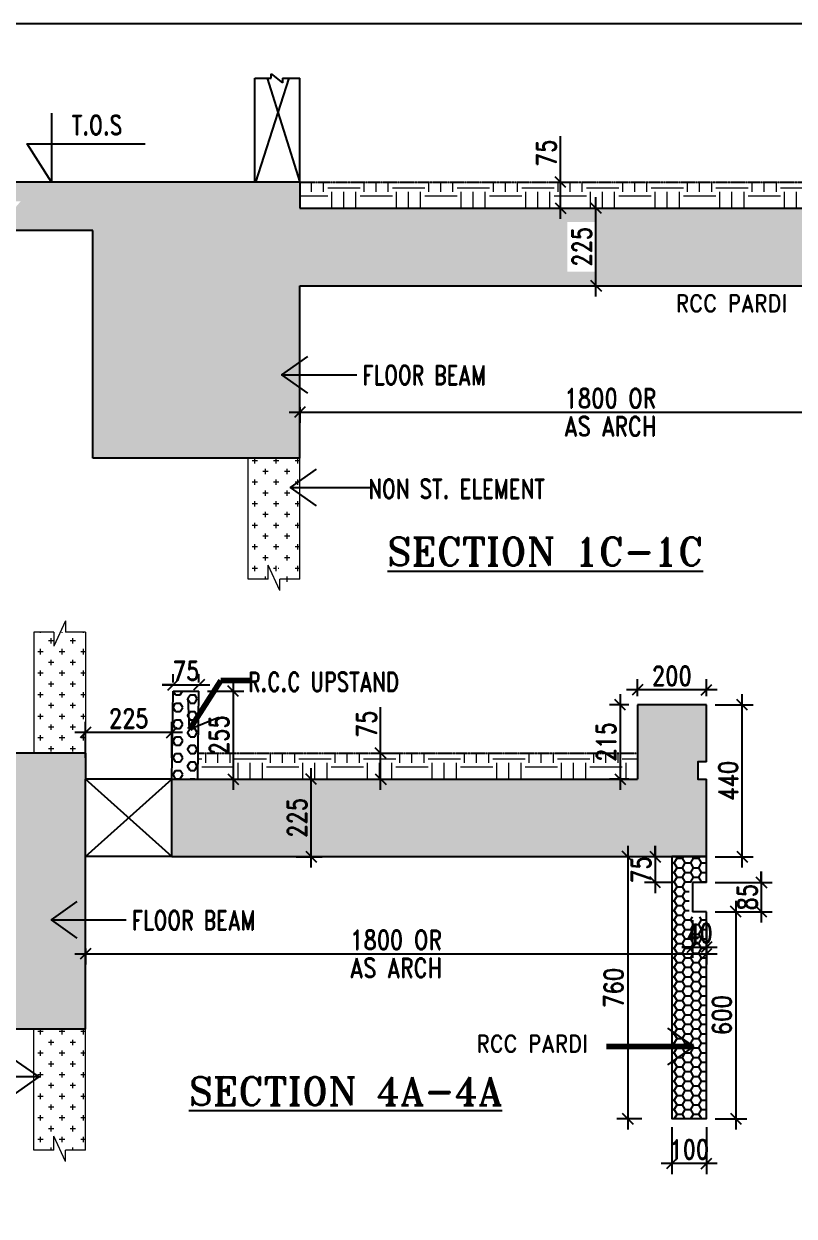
# Model space of a CAD drawing. Header units: millimetres. Extents: x 2061841 to 105821645, y -77612 to 48520811.
# Drawn here: x 2473258 to 2482192, y 43385 to 57210 of the extents above; entities that cross this region are included whole.
import ezdxf

# ---------------------------------------------------------------- set-up
doc = ezdxf.new("R2010")
doc.units = ezdxf.units.MM
doc.header["$LTSCALE"] = 10
doc.header["$MEASUREMENT"] = 0
doc.linetypes.add('E21yeHUG$0$0', pattern=[0])
doc.linetypes.add('HIDDEN', pattern=[0.375, 0.25, -0.125])
doc.layers.add('100THK WALL', color=6, linetype='Continuous', lineweight=9)
doc.layers.add('VIN SUNK HATCH', color=8, linetype='Continuous', lineweight=0)
for name, color, linetype in [('A-HATCH', 8, 'Continuous'), ('BORDER', 5, 'Continuous'), ('S-BEAM', 4, 'Continuous'), ('S-BEAM SIZE', 2, 'Continuous'), ('S-BEAM-1', 4, 'Continuous'), ('S-COL.NO', 1, 'Continuous'), ('S-DIM', 7, 'Continuous'), ('S-SHADED', 252, 'Continuous'), ('S-TEXT', 2, 'Continuous'), ('UPSTAND RCC', 171, 'Continuous'), ('VIN_BEAM', 4, 'Continuous')]:
    doc.layers.add(name, color=color, linetype=linetype)
doc.styles.add('200', font='romand.shx', dxfattribs={"width": 0.8, "height": 225})
doc.styles.add('RD', font='romand.shx', dxfattribs={"width": 0.9, "height": 225})
doc.styles.add('RT', font='romant.shx', dxfattribs={"height": 250})
doc.styles.add('Text 100', font='romans.shx', dxfattribs={"width": 0.7, "height": 100})
doc.dimstyles.new('GR1', dxfattribs={"dimtxt": 225, "dimasz": 125, "dimexe": 125, "dimexo": 100, "dimgap": 50, "dimtad": 1, "dimdec": 0, "dimzin": 3, "dimdsep": 46, "dimtxsty": '200', "dimblk1": 'OBLIQUE', "dimblk2": 'OBLIQUE', "dimsah": 1, "dimcen": 0.0625, "dimdle": 125, "dimclrd": 3, "dimclre": 3, "dimclrt": 2, "dimadec": 0, "dimazin": 0, "dimtfac": 1, "dimtdec": 0, "dimtix": 1, "dimtmove": 0, "dimatfit": 3, "dimfxl": 1, "dimtolj": 1, "dimtzin": 0, "dimarcsym": 0})
doc.dimstyles.new('SCALE 100', dxfattribs={"dimtxt": 100, "dimasz": 75, "dimexe": 50, "dimexo": 50, "dimgap": 40, "dimtad": 1, "dimdec": 0, "dimzin": 1, "dimdsep": 46, "dimtxsty": 'Text 100', "dimblk": 'OBLIQUE', "dimcen": 1, "dimclrd": 3, "dimclre": 3, "dimclrt": 2, "dimadec": 0, "dimazin": 0, "dimtfac": 1, "dimtdec": 0, "dimtofl": 0, "dimtmove": 1, "dimatfit": 3, "dimldrblk": 'OPEN90', "dimfxl": 1, "dimtolj": 1, "dimtzin": 0, "dimarcsym": 0})

# ---------------------------------------------------------------- blocks, each defined once
blk = doc.blocks.new('_Oblique')
at = {"color": 0, "linetype": 'ByBlock', "lineweight": -2}
blk.add_line((-0.5, -0.5), (0.5, 0.5), dxfattribs=at)
blk = doc.blocks.new('*D86')
at = {"layer": 'Defpoints', "color": 0, "transparency": 16777216}
for p in [(2481174, 46875), (2473974, 46587), (2481174, 46427)]:
    blk.add_point(p, dxfattribs=at)
at = {"layer": 'S-DIM', "color": 3, "lineweight": -2, "transparency": 16777216}
for p, q in [((2481174, 46775), (2481174, 46302)), ((2473974, 46487), (2473974, 46302))]:
    blk.add_line(p, q, dxfattribs=at)
at = {"layer": 'S-DIM', "color": 3, "linetype": 'E21yeHUG$0$0', "lineweight": -2, "transparency": 16777216}
blk.add_line((2473849, 46427), (2481299, 46427), dxfattribs=at)
at = {"layer": 'S-DIM', "color": 3, "linetype": 'ByBlock', "lineweight": -2, "transparency": 16777216, "xscale": 125, "yscale": 125, "zscale": 125, "rotation": 180}
blk.add_blockref('_Oblique', (2473974, 46427), dxfattribs=at)
at = {"layer": 'S-DIM', "color": 3, "linetype": 'ByBlock', "lineweight": -2, "transparency": 16777216, "xscale": 125, "yscale": 125, "zscale": 125}
blk.add_blockref('_Oblique', (2481174, 46427), dxfattribs=at)
at = {"layer": 'S-DIM', "color": 2, "transparency": 16777216, "char_height": 225, "attachment_point": 5, "style": '200'}
for s, insert in [('\\A1;1800 OR', (2477574, 46589)), ('\\A1;AS ARCH', (2477574, 46264))]:
    blk.add_mtext(s, dxfattribs=dict(at, insert=insert))
blk = doc.blocks.new('*D87')
at = {"layer": 'Defpoints', "color": 0, "transparency": 16777216}
for p in [(2476315, 48453), (2476591, 48453), (2476315, 47553)]:
    blk.add_point(p, dxfattribs=at)
at = {"layer": 'S-DIM', "color": 3, "linetype": 'E21yeHUG$0$0', "lineweight": -2, "transparency": 16777216}
blk.add_line((2476591, 47428), (2476591, 48578), dxfattribs=at)
at = {"layer": 'S-DIM', "color": 3, "lineweight": -2, "transparency": 16777216}
for p, q in [((2476415, 48453), (2476716, 48453)), ((2476415, 47553), (2476716, 47553))]:
    blk.add_line(p, q, dxfattribs=at)
at = {"layer": 'S-DIM', "color": 3, "linetype": 'ByBlock', "lineweight": -2, "transparency": 16777216, "xscale": 125, "yscale": 125, "zscale": 125}
for p, rotation in [((2476591, 48453), 90), ((2476591, 47553), 270)]:
    blk.add_blockref('_Oblique', p, dxfattribs=dict(at, rotation=rotation))
at = {"layer": 'S-DIM', "color": 2, "transparency": 16777216, "insert": (2476428, 48003), "char_height": 225, "attachment_point": 5, "rotation": 90, "style": '200'}
blk.add_mtext('\\A1;225', dxfattribs=at)
blk = doc.blocks.new('*D88')
at = {"layer": 'Defpoints', "color": 0, "transparency": 16777216}
for p in [(2473974, 48993), (2473974, 48600), (2474974, 48600)]:
    blk.add_point(p, dxfattribs=at)
at = {"layer": 'S-DIM', "color": 3, "lineweight": -2, "transparency": 16777216}
for p, q in [((2473974, 48700), (2473974, 49118)), ((2474974, 48700), (2474974, 49118))]:
    blk.add_line(p, q, dxfattribs=at)
at = {"layer": 'S-DIM', "color": 3, "linetype": 'E21yeHUG$0$0', "lineweight": -2, "transparency": 16777216}
blk.add_line((2475099, 48993), (2473849, 48993), dxfattribs=at)
at = {"layer": 'S-DIM', "color": 3, "linetype": 'ByBlock', "lineweight": -2, "transparency": 16777216, "xscale": 125, "yscale": 125, "zscale": 125, "rotation": 180}
blk.add_blockref('_Oblique', (2473974, 48993), dxfattribs=at)
at = {"layer": 'S-DIM', "color": 3, "linetype": 'ByBlock', "lineweight": -2, "transparency": 16777216, "xscale": 125, "yscale": 125, "zscale": 125}
blk.add_blockref('_Oblique', (2474974, 48993), dxfattribs=at)
at = {"layer": 'S-DIM', "color": 2, "transparency": 16777216, "insert": (2474474, 49156), "char_height": 225, "attachment_point": 5, "style": '200'}
blk.add_mtext('\\A1;\\A1;225', dxfattribs=at)
blk = doc.blocks.new('*D103')
at = {"layer": 'Defpoints', "color": 0, "transparency": 16777216}
for p in [(2477196, 48753), (2477396, 48753), (2477196, 48453)]:
    blk.add_point(p, dxfattribs=at)
at = {"layer": 'S-DIM', "color": 3, "linetype": 'E21yeHUG$0$0', "lineweight": -2, "transparency": 16777216}
for p, q in [((2477396, 48753), (2477396, 49288)), ((2477396, 48328), (2477396, 48878))]:
    blk.add_line(p, q, dxfattribs=at)
at = {"layer": 'S-DIM', "color": 3, "lineweight": -2, "transparency": 16777216}
for p, q in [((2477296, 48753), (2477521, 48753)), ((2477296, 48453), (2477521, 48453))]:
    blk.add_line(p, q, dxfattribs=at)
at = {"layer": 'S-DIM', "color": 3, "linetype": 'ByBlock', "lineweight": -2, "transparency": 16777216, "xscale": 125, "yscale": 125, "zscale": 125}
for p, rotation in [((2477396, 48753), 90), ((2477396, 48453), 270)]:
    blk.add_blockref('_Oblique', p, dxfattribs=dict(at, rotation=rotation))
at = {"layer": 'S-DIM', "color": 2, "transparency": 16777216, "insert": (2477234, 49092), "char_height": 225, "attachment_point": 5, "rotation": 90, "style": '200'}
blk.add_mtext('\\A1;75', dxfattribs=at)
blk = doc.blocks.new('*D128')
at = {"layer": 'Defpoints', "color": 0, "transparency": 16777216}
for p in [(2483660, 53876), (2476460, 52867), (2483660, 52707)]:
    blk.add_point(p, dxfattribs=at)
at = {"layer": 'S-DIM', "color": 3, "lineweight": -2, "transparency": 16777216}
for p, q in [((2483660, 53776), (2483660, 52582)), ((2476460, 52767), (2476460, 52582))]:
    blk.add_line(p, q, dxfattribs=at)
at = {"layer": 'S-DIM', "color": 3, "linetype": 'E21yeHUG$0$0', "lineweight": -2, "transparency": 16777216}
blk.add_line((2476335, 52707), (2483785, 52707), dxfattribs=at)
at = {"layer": 'S-DIM', "color": 3, "linetype": 'ByBlock', "lineweight": -2, "transparency": 16777216, "xscale": 125, "yscale": 125, "zscale": 125, "rotation": 180}
blk.add_blockref('_Oblique', (2476460, 52707), dxfattribs=at)
at = {"layer": 'S-DIM', "color": 3, "linetype": 'ByBlock', "lineweight": -2, "transparency": 16777216, "xscale": 125, "yscale": 125, "zscale": 125}
blk.add_blockref('_Oblique', (2483660, 52707), dxfattribs=at)
at = {"layer": 'S-DIM', "color": 2, "transparency": 16777216, "char_height": 225, "attachment_point": 5, "style": '200'}
for s, insert in [('\\A1;1800 OR', (2480060, 52869)), ('\\A1;AS ARCH', (2480060, 52544))]:
    blk.add_mtext(s, dxfattribs=dict(at, insert=insert))
blk = doc.blocks.new('*D129')
at = {"layer": 'Defpoints', "color": 0, "transparency": 16777216}
for p in [(2479281, 55374), (2479481, 55374), (2479281, 55074)]:
    blk.add_point(p, dxfattribs=at)
at = {"layer": 'S-DIM', "color": 3, "linetype": 'E21yeHUG$0$0', "lineweight": -2, "transparency": 16777216}
for p, q in [((2479481, 55374), (2479481, 55909)), ((2479481, 54949), (2479481, 55499))]:
    blk.add_line(p, q, dxfattribs=at)
at = {"layer": 'S-DIM', "color": 3, "lineweight": -2, "transparency": 16777216}
for p, q in [((2479381, 55374), (2479606, 55374)), ((2479381, 55074), (2479606, 55074))]:
    blk.add_line(p, q, dxfattribs=at)
at = {"layer": 'S-DIM', "color": 3, "linetype": 'ByBlock', "lineweight": -2, "transparency": 16777216, "xscale": 125, "yscale": 125, "zscale": 125}
for p, rotation in [((2479481, 55374), 90), ((2479481, 55074), 270)]:
    blk.add_blockref('_Oblique', p, dxfattribs=dict(at, rotation=rotation))
at = {"layer": 'S-DIM', "color": 2, "transparency": 16777216, "insert": (2479319, 55713), "char_height": 225, "attachment_point": 5, "rotation": 90, "style": '200'}
blk.add_mtext('\\A1;75', dxfattribs=at)
blk = doc.blocks.new('*D130')
at = {"layer": 'Defpoints', "color": 0, "transparency": 16777216}
for p in [(2479617, 55074), (2479893, 55074), (2479617, 54174)]:
    blk.add_point(p, dxfattribs=at)
at = {"layer": 'S-DIM', "color": 3, "linetype": 'E21yeHUG$0$0', "lineweight": -2, "transparency": 16777216}
blk.add_line((2479893, 54049), (2479893, 55199), dxfattribs=at)
at = {"layer": 'S-DIM', "color": 3, "lineweight": -2, "transparency": 16777216}
for p, q in [((2479717, 55074), (2480018, 55074)), ((2479717, 54174), (2480018, 54174))]:
    blk.add_line(p, q, dxfattribs=at)
at = {"layer": 'S-DIM', "color": 3, "linetype": 'ByBlock', "lineweight": -2, "transparency": 16777216, "xscale": 125, "yscale": 125, "zscale": 125}
for p, rotation in [((2479893, 55074), 90), ((2479893, 54174), 270)]:
    blk.add_blockref('_Oblique', p, dxfattribs=dict(at, rotation=rotation))
at = {"layer": 'S-DIM', "color": 2, "transparency": 16777216, "insert": (2479730, 54624), "char_height": 225, "attachment_point": 5, "rotation": 90, "style": '200'}
blk.add_mtext('\\A1;225', dxfattribs=at)
blk = doc.blocks.new('*D172')
at = {"layer": 'Defpoints', "color": 0, "transparency": 16777216}
for p in [(2475289, 49546), (2474989, 49473), (2475289, 49473)]:
    blk.add_point(p, dxfattribs=at)
at = {"layer": 'S-DIM', "color": 3, "lineweight": -2, "transparency": 16777216}
for p, q in [((2474989, 49573), (2474989, 49671)), ((2475289, 49573), (2475289, 49671))]:
    blk.add_line(p, q, dxfattribs=at)
at = {"layer": 'S-DIM', "color": 3, "linetype": 'E21yeHUG$0$0', "lineweight": -2, "transparency": 16777216}
for p, q in [((2474864, 49546), (2475414, 49546)), ((2474989, 49546), (2474864, 49546)), ((2475289, 49546), (2475414, 49546))]:
    blk.add_line(p, q, dxfattribs=at)
at = {"layer": 'S-DIM', "color": 3, "linetype": 'ByBlock', "lineweight": -2, "transparency": 16777216, "xscale": 125, "yscale": 125, "zscale": 125}
blk.add_blockref('_Oblique', (2474989, 49546), dxfattribs=at)
at = {"layer": 'S-DIM', "color": 3, "linetype": 'ByBlock', "lineweight": -2, "transparency": 16777216, "xscale": 125, "yscale": 125, "zscale": 125, "rotation": 180}
blk.add_blockref('_Oblique', (2475289, 49546), dxfattribs=at)
at = {"layer": 'S-DIM', "color": 2, "transparency": 16777216, "insert": (2475139, 49708), "char_height": 225, "attachment_point": 5, "style": '200'}
blk.add_mtext('\\A1;75', dxfattribs=at)
blk = doc.blocks.new('*D173')
at = {"layer": 'Defpoints', "color": 0, "transparency": 16777216}
for p in [(2475289, 49473), (2475274, 48453), (2475685, 48453)]:
    blk.add_point(p, dxfattribs=at)
at = {"layer": 'S-DIM', "color": 3, "linetype": 'E21yeHUG$0$0', "lineweight": -2, "transparency": 16777216}
blk.add_line((2475685, 49598), (2475685, 48328), dxfattribs=at)
at = {"layer": 'S-DIM', "color": 3, "lineweight": -2, "transparency": 16777216}
for p, q in [((2475389, 49473), (2475810, 49473)), ((2475374, 48453), (2475810, 48453))]:
    blk.add_line(p, q, dxfattribs=at)
at = {"layer": 'S-DIM', "color": 3, "linetype": 'ByBlock', "lineweight": -2, "transparency": 16777216, "xscale": 125, "yscale": 125, "zscale": 125}
for p, rotation in [((2475685, 49473), 90), ((2475685, 48453), 270)]:
    blk.add_blockref('_Oblique', p, dxfattribs=dict(at, rotation=rotation))
at = {"layer": 'S-DIM', "color": 2, "transparency": 16777216, "insert": (2475523, 48963), "char_height": 225, "attachment_point": 5, "rotation": 90, "style": '200'}
blk.add_mtext('\\A1;255', dxfattribs=at)
blk = doc.blocks.new('*D229')
at = {"layer": 'Defpoints', "color": 0, "transparency": 16777216}
for p in [(2480374, 49313), (2480174, 48453), (2480374, 48453)]:
    blk.add_point(p, dxfattribs=at)
at = {"layer": 'S-DIM', "color": 3, "linetype": 'E21yeHUG$0$0', "lineweight": -2, "transparency": 16777216}
blk.add_line((2480174, 49438), (2480174, 48328), dxfattribs=at)
at = {"layer": 'S-DIM', "color": 3, "lineweight": -2, "transparency": 16777216}
for p, q in [((2480274, 49313), (2480049, 49313)), ((2480274, 48453), (2480049, 48453))]:
    blk.add_line(p, q, dxfattribs=at)
at = {"layer": 'S-DIM', "color": 3, "linetype": 'ByBlock', "lineweight": -2, "transparency": 16777216, "xscale": 125, "yscale": 125, "zscale": 125}
for p, rotation in [((2480174, 49313), 90), ((2480174, 48453), 270)]:
    blk.add_blockref('_Oblique', p, dxfattribs=dict(at, rotation=rotation))
at = {"layer": 'S-DIM', "color": 2, "transparency": 16777216, "insert": (2480011, 48883), "char_height": 225, "attachment_point": 5, "rotation": 90, "style": '200'}
blk.add_mtext('\\A1;215', dxfattribs=at)
blk = doc.blocks.new('*D230')
at = {"layer": 'Defpoints', "color": 0, "transparency": 16777216}
for p in [(2481176, 49313), (2481590, 49313), (2481176, 47553)]:
    blk.add_point(p, dxfattribs=at)
at = {"layer": 'S-DIM', "color": 3, "linetype": 'E21yeHUG$0$0', "lineweight": -2, "transparency": 16777216}
blk.add_line((2481590, 47428), (2481590, 49438), dxfattribs=at)
at = {"layer": 'S-DIM', "color": 3, "lineweight": -2, "transparency": 16777216}
for p, q in [((2481276, 49313), (2481715, 49313)), ((2481276, 47553), (2481715, 47553))]:
    blk.add_line(p, q, dxfattribs=at)
at = {"layer": 'S-DIM', "color": 3, "linetype": 'ByBlock', "lineweight": -2, "transparency": 16777216, "xscale": 125, "yscale": 125, "zscale": 125}
for p, rotation in [((2481590, 49313), 90), ((2481590, 47553), 270)]:
    blk.add_blockref('_Oblique', p, dxfattribs=dict(at, rotation=rotation))
at = {"layer": 'S-DIM', "color": 2, "transparency": 16777216, "insert": (2481427, 48433), "char_height": 225, "attachment_point": 5, "rotation": 90, "style": '200'}
blk.add_mtext('\\A1;440', dxfattribs=at)
blk = doc.blocks.new('*D231')
at = {"layer": 'Defpoints', "color": 0, "transparency": 16777216}
for p in [(2480527, 47553), (2480261, 44515), (2480527, 44515)]:
    blk.add_point(p, dxfattribs=at)
at = {"layer": 'S-DIM', "color": 3, "linetype": 'E21yeHUG$0$0', "lineweight": -2, "transparency": 16777216}
blk.add_line((2480261, 47678), (2480261, 44390), dxfattribs=at)
at = {"layer": 'S-DIM', "color": 3, "lineweight": -2, "transparency": 16777216}
for p, q in [((2480427, 47553), (2480136, 47553)), ((2480427, 44515), (2480136, 44515))]:
    blk.add_line(p, q, dxfattribs=at)
at = {"layer": 'S-DIM', "color": 3, "linetype": 'ByBlock', "lineweight": -2, "transparency": 16777216, "xscale": 125, "yscale": 125, "zscale": 125}
for p, rotation in [((2480261, 47553), 90), ((2480261, 44515), 270)]:
    blk.add_blockref('_Oblique', p, dxfattribs=dict(at, rotation=rotation))
at = {"layer": 'S-DIM', "color": 2, "transparency": 16777216, "insert": (2480098, 46034), "char_height": 225, "attachment_point": 5, "rotation": 90, "style": '200'}
blk.add_mtext('\\A1;760', dxfattribs=at)
blk = doc.blocks.new('*D232')
at = {"layer": 'Defpoints', "color": 0, "transparency": 16777216}
for p in [(2481174, 46915), (2481174, 44515), (2481516, 44515)]:
    blk.add_point(p, dxfattribs=at)
at = {"layer": 'S-DIM', "color": 3, "linetype": 'E21yeHUG$0$0', "lineweight": -2, "transparency": 16777216}
blk.add_line((2481516, 47040), (2481516, 44390), dxfattribs=at)
at = {"layer": 'S-DIM', "color": 3, "lineweight": -2, "transparency": 16777216}
for p, q in [((2481274, 46915), (2481641, 46915)), ((2481274, 44515), (2481641, 44515))]:
    blk.add_line(p, q, dxfattribs=at)
at = {"layer": 'S-DIM', "color": 3, "linetype": 'ByBlock', "lineweight": -2, "transparency": 16777216, "xscale": 125, "yscale": 125, "zscale": 125}
for p, rotation in [((2481516, 46915), 90), ((2481516, 44515), 270)]:
    blk.add_blockref('_Oblique', p, dxfattribs=dict(at, rotation=rotation))
at = {"layer": 'S-DIM', "color": 2, "transparency": 16777216, "insert": (2481353, 45715), "char_height": 225, "attachment_point": 5, "rotation": 90, "style": '200'}
blk.add_mtext('\\A1;600', dxfattribs=at)
blk = doc.blocks.new('*D233')
at = {"layer": 'Defpoints', "color": 0, "transparency": 16777216}
for p in [(2480863, 47553), (2480580, 47255), (2480863, 47255)]:
    blk.add_point(p, dxfattribs=at)
at = {"layer": 'S-DIM', "color": 3, "linetype": 'E21yeHUG$0$0', "lineweight": -2, "transparency": 16777216}
for p, q in [((2480580, 47678), (2480580, 47130)), ((2480580, 47553), (2480580, 47678)), ((2480580, 47255), (2480580, 47130))]:
    blk.add_line(p, q, dxfattribs=at)
at = {"layer": 'S-DIM', "color": 3, "lineweight": -2, "transparency": 16777216}
for p, q in [((2480763, 47553), (2480455, 47553)), ((2480763, 47255), (2480455, 47255))]:
    blk.add_line(p, q, dxfattribs=at)
at = {"layer": 'S-DIM', "color": 3, "linetype": 'ByBlock', "lineweight": -2, "transparency": 16777216, "xscale": 125, "yscale": 125, "zscale": 125}
for p, rotation in [((2480580, 47553), 270), ((2480580, 47255), 90)]:
    blk.add_blockref('_Oblique', p, dxfattribs=dict(at, rotation=rotation))
at = {"layer": 'S-DIM', "color": 2, "transparency": 16777216, "insert": (2480418, 47404), "char_height": 225, "attachment_point": 5, "rotation": 90, "style": '200'}
blk.add_mtext('\\A1;75', dxfattribs=at)
blk = doc.blocks.new('*D234')
at = {"layer": 'Defpoints', "color": 0, "transparency": 16777216}
for p in [(2481174, 47255), (2481174, 46915), (2481811, 46915)]:
    blk.add_point(p, dxfattribs=at)
at = {"layer": 'S-DIM', "color": 3, "linetype": 'E21yeHUG$0$0', "lineweight": -2, "transparency": 16777216}
for p, q in [((2481811, 47380), (2481811, 46790)), ((2481811, 47255), (2481811, 47380)), ((2481811, 46915), (2481811, 46790))]:
    blk.add_line(p, q, dxfattribs=at)
at = {"layer": 'S-DIM', "color": 3, "lineweight": -2, "transparency": 16777216}
for p, q in [((2481274, 47255), (2481936, 47255)), ((2481274, 46915), (2481936, 46915))]:
    blk.add_line(p, q, dxfattribs=at)
at = {"layer": 'S-DIM', "color": 3, "linetype": 'ByBlock', "lineweight": -2, "transparency": 16777216, "xscale": 125, "yscale": 125, "zscale": 125}
for p, rotation in [((2481811, 47255), 270), ((2481811, 46915), 90)]:
    blk.add_blockref('_Oblique', p, dxfattribs=dict(at, rotation=rotation))
at = {"layer": 'S-DIM', "color": 2, "transparency": 16777216, "insert": (2481649, 47085), "char_height": 225, "attachment_point": 5, "rotation": 90, "style": '200'}
blk.add_mtext('\\A1;85', dxfattribs=at)
blk = doc.blocks.new('*D235')
at = {"layer": 'Defpoints', "color": 0, "transparency": 16777216}
for p in [(2480774, 44515), (2481174, 44515), (2480774, 43996)]:
    blk.add_point(p, dxfattribs=at)
at = {"layer": 'S-DIM', "color": 3, "lineweight": -2, "transparency": 16777216}
for p, q in [((2480774, 44415), (2480774, 43871)), ((2481174, 44415), (2481174, 43871))]:
    blk.add_line(p, q, dxfattribs=at)
at = {"layer": 'S-DIM', "color": 3, "linetype": 'E21yeHUG$0$0', "lineweight": -2, "transparency": 16777216}
blk.add_line((2481299, 43996), (2480649, 43996), dxfattribs=at)
at = {"layer": 'S-DIM', "color": 3, "linetype": 'ByBlock', "lineweight": -2, "transparency": 16777216, "xscale": 125, "yscale": 125, "zscale": 125, "rotation": 180}
blk.add_blockref('_Oblique', (2480774, 43996), dxfattribs=at)
at = {"layer": 'S-DIM', "color": 3, "linetype": 'ByBlock', "lineweight": -2, "transparency": 16777216, "xscale": 125, "yscale": 125, "zscale": 125}
blk.add_blockref('_Oblique', (2481174, 43996), dxfattribs=at)
at = {"layer": 'S-DIM', "color": 2, "transparency": 16777216, "insert": (2480976, 44159), "char_height": 225, "attachment_point": 5, "style": '200'}
blk.add_mtext('\\A1;100', dxfattribs=at)
blk = doc.blocks.new('*D236')
at = {"layer": 'Defpoints', "color": 0, "transparency": 16777216}
for p in [(2480374, 49487), (2480374, 49313), (2481174, 49313)]:
    blk.add_point(p, dxfattribs=at)
at = {"layer": 'S-DIM', "color": 3, "lineweight": -2, "transparency": 16777216}
for p, q in [((2480374, 49413), (2480374, 49612)), ((2481174, 49413), (2481174, 49612))]:
    blk.add_line(p, q, dxfattribs=at)
at = {"layer": 'S-DIM', "color": 3, "linetype": 'E21yeHUG$0$0', "lineweight": -2, "transparency": 16777216}
blk.add_line((2481299, 49487), (2480249, 49487), dxfattribs=at)
at = {"layer": 'S-DIM', "color": 3, "linetype": 'ByBlock', "lineweight": -2, "transparency": 16777216, "xscale": 125, "yscale": 125, "zscale": 125, "rotation": 180}
blk.add_blockref('_Oblique', (2480374, 49487), dxfattribs=at)
at = {"layer": 'S-DIM', "color": 3, "linetype": 'ByBlock', "lineweight": -2, "transparency": 16777216, "xscale": 125, "yscale": 125, "zscale": 125}
blk.add_blockref('_Oblique', (2481174, 49487), dxfattribs=at)
at = {"layer": 'S-DIM', "color": 2, "transparency": 16777216, "insert": (2480774, 49649), "char_height": 225, "attachment_point": 5, "style": '200'}
blk.add_mtext('\\A1;200', dxfattribs=at)
blk = doc.blocks.new('*D1094')
at = {"layer": 'Defpoints', "color": 0, "transparency": 16777216}
for p in [(2481014, 46915), (2481174, 46897), (2481174, 46504)]:
    blk.add_point(p, dxfattribs=at)
at = {"layer": 'S-DIM', "color": 3, "lineweight": -2, "transparency": 16777216}
for p, q in [((2481014, 46815), (2481014, 46379)), ((2481174, 46797), (2481174, 46379))]:
    blk.add_line(p, q, dxfattribs=at)
at = {"layer": 'S-DIM', "color": 3, "linetype": 'E21yeHUG$0$0', "lineweight": -2, "transparency": 16777216}
for p, q in [((2480889, 46504), (2481299, 46504)), ((2481014, 46504), (2480889, 46504)), ((2481174, 46504), (2481299, 46504))]:
    blk.add_line(p, q, dxfattribs=at)
at = {"layer": 'S-DIM', "color": 3, "linetype": 'ByBlock', "lineweight": -2, "transparency": 16777216, "xscale": 125, "yscale": 125, "zscale": 125}
blk.add_blockref('_Oblique', (2481014, 46504), dxfattribs=at)
at = {"layer": 'S-DIM', "color": 3, "linetype": 'ByBlock', "lineweight": -2, "transparency": 16777216, "xscale": 125, "yscale": 125, "zscale": 125, "rotation": 180}
blk.add_blockref('_Oblique', (2481174, 46504), dxfattribs=at)
at = {"layer": 'S-DIM', "color": 2, "transparency": 16777216, "insert": (2481094, 46666), "char_height": 225, "attachment_point": 5, "style": '200'}
blk.add_mtext('\\A1;40', dxfattribs=at)

msp = doc.modelspace()

# ---------------------------------------------------------------- hatches: boundary and pattern name
at = {"layer": '100THK WALL'}
h = msp.add_hatch(dxfattribs=at)
h.set_pattern_fill('CROSS', color=3, scale=500, angle=90, style=0)
h.set_pattern_definition([(90, (-2352314.15, 771863.22), (-125, 125), [62.5, -187.5]), (180, (-2352282.9, 771894.47), (-125, -125), [62.5, -187.5])])
h.paths.add_polyline_path([(2476459.6, 52173.9), (2475859.6, 52173.9), (2475859.6, 50771.2), (2476188.9, 50771.2), (2476188.9, 50933.7), (2476322.9, 50637.7), (2476322.9, 50771.2), (2476459.6, 50771.2)])
h = msp.add_hatch(dxfattribs=at)
h.set_pattern_fill('CROSS', color=3, scale=500, angle=270, style=0)
h.set_pattern_definition([(90, (-2354799.38, 764898.53), (-125, 125), [62.5, -187.5]), (180, (-2354768.13, 764929.78), (-125, -125), [62.5, -187.5])])
h.paths.add_polyline_path([(2473974.3, 48753.3), (2473374.3, 48753.3), (2473374.3, 50156.1), (2473703.7, 50156.1), (2473703.7, 49993.6), (2473837.7, 50289.6), (2473837.7, 50156.1), (2473974.3, 50156.1)])
h = msp.add_hatch(dxfattribs=at)
h.set_pattern_fill('CROSS', color=3, scale=500, angle=90, style=0)
h.set_pattern_definition([(90, (-2354799.38, 765242.57), (-125, 125), [62.5, -187.5]), (180, (-2354768.13, 765273.82), (-125, -125), [62.5, -187.5])])
h.paths.add_polyline_path([(2473974.3, 45553.3), (2473374.3, 45553.3), (2473374.3, 44150.5), (2473607.7, 44150.5), (2473607.7, 44313), (2473741.7, 44017), (2473741.7, 44150.5), (2473974.3, 44150.5)])
at = {"layer": 'A-HATCH', "transparency": 33554534}
h = msp.add_hatch(dxfattribs=at)
h.set_pattern_fill('HONEY', color=256, scale=20, angle=180)
h.set_pattern_definition([(0, (-7384209.34, -221598.8), (95.25, 54.9926129), [63.5, -127]), (120, (-7384209.34, -221598.8), (-95.2499998, 54.99261326), [63.5, -127]), (60, (-7384209.34, -221598.8), (2e-07, 109.98522616), [-127, 63.5])])
h.paths.add_polyline_path([(2480974, 46855.2), (2480974, 47255.2), (2481174, 47255.2), (2481174, 47553.3), (2480774, 47553.3), (2480774, 44515.2), (2481174, 44515.2), (2481174, 46855.2), (2480974, 46855.2)])
at = {"layer": 'S-SHADED'}
h = msp.add_hatch(color=256, dxfattribs=at)
h.dxf.hatch_style = 1
h.paths.add_polyline_path([(2482859.6, 55074), (2476459.6, 55074), (2476459.6, 55373.9), (2473125.9, 55373.9), (2473125.9, 55151.3), (2473221.1, 55151.3), (2473037.7, 54939.9), (2473127.1, 54939.9), (2473127.1, 54813.9), (2474059.6, 54813.9), (2474059.6, 52173.9), (2476459.6, 52173.9), (2476459.6, 54174), (2483659.6, 54174), (2483659.6, 56274), (2482859.6, 56274), (2482859.6, 55074)])
h.paths.add_polyline_path([(2479899.2, 54336.3), (2479899.2, 54911.7), (2479561.7, 54911.7), (2479561.7, 54336.3)], flags=16)
h = msp.add_hatch(color=256, dxfattribs=at)
h.dxf.hatch_style = 1
h.paths.add_polyline_path([(2474974.3, 48453.3), (2474974.3, 47553.3), (2481174, 47553.3), (2481174, 48453.3), (2481074, 48453.3), (2481074, 48653.3), (2481174, 48653.3), (2481174, 49313.3), (2480374.3, 49313.3), (2480374.3, 48453.3), (2474974.3, 48453.3)])
h.paths.add_polyline_path([(2476203.3, 47715.7), (2476203.3, 48291), (2476653.3, 48291), (2476653.3, 47715.7)], flags=24)
h = msp.add_hatch(color=256, dxfattribs=at)
h.dxf.hatch_style = 1
h.paths.add_polyline_path([(2471574.3, 48753.3), (2471574.3, 45553.3), (2473974.3, 45553.3), (2473974.3, 48753.3)])
at = {"layer": 'UPSTAND RCC'}
h = msp.add_hatch(dxfattribs=at)
h.set_pattern_fill('HEX', color=256, scale=450)
h.set_pattern_definition([(0, (972.57, 6269.695), (0, 97.427858), [56.25, -112.5]), (120, (972.57, 6269.695), (-84.375, -48.713929), [56.25, -112.5]), (60, (1028.82, 6269.695), (-84.375, 48.713929), [56.25, -112.5])])
h.paths.add_polyline_path([(2475274.3, 49472.9), (2474974.3, 49472.9), (2474974.3, 48453.3), (2475274.3, 48453.3), (2475274.3, 49472.9)])
at = {"layer": 'VIN SUNK HATCH'}
h = msp.add_hatch(dxfattribs=at)
h.set_pattern_fill('EARTH', color=8, scale=1500, angle=360)
h.set_pattern_definition([(0, (827531.63, -185440.75), (375, 375), [375, -375]), (0, (827531.63, -185300.13), (375, 375), [375, -375]), (0, (827531.63, -185159.5), (375, 375), [375, -375]), (90, (827578.5, -185112.63), (-375, 375), [375, -375]), (90, (827719.13, -185112.63), (-375, 375), [375, -375]), (90, (827859.76, -185112.63), (-375, 375), [375, -375])])
h.paths.add_polyline_path([(2482859.6, 55074), (2482859.6, 55373.9), (2476459.6, 55373.9), (2476459.6, 55074)])
h = msp.add_hatch(dxfattribs=at)
h.set_pattern_fill('EARTH', color=8, scale=1500, angle=360)
h.set_pattern_definition([(0, (823446.4, -192061.4), (375, 375), [375, -375]), (0, (823446.4, -191920.78), (375, 375), [375, -375]), (0, (823446.4, -191780.15), (375, 375), [375, -375]), (90, (823493.3, -191733.28), (-375, 375), [375, -375]), (90, (823633.9, -191733.28), (-375, 375), [375, -375]), (90, (823774.53, -191733.28), (-375, 375), [375, -375])])
edge = h.paths.add_edge_path()
edge.add_line((2474985.9, 48453.3), (2480774.3, 48453.3))
edge.add_line((2480374.3, 48453.3), (2480374.3, 48753.3))
edge.add_line((2480374.3, 48753.3), (2475274.3, 48753.3))
edge.add_line((2475274.3, 48753.3), (2475274.3, 48453.3))

# ---------------------------------------------------------------- linework, layer by layer
at = {"layer": '100THK WALL', "color": 3}
for p, q in [((2475859.6, 50771.2, -643584.3), (2475859.6, 52173.9, -643584.3)), ((2476459.6, 50771.2, -643584.3), (2476459.6, 52173.9, -643584.3)), ((2476092.9, 50771.2, -643584.3), (2476092.9, 50933.7, -643584.3)), ((2476226.9, 50637.7, -643584.3), (2476092.9, 50933.7, -643584.3)), ((2476092.9, 50771.2, -643584.3), (2475859.6, 50771.2, -643584.3)), ((2476459.6, 50771.2, -643584.3), (2476226.9, 50771.2, -643584.3)), ((2476226.9, 50637.7, -643584.3), (2476226.9, 50771.2, -643584.3)), ((2473741.7, 50289.6, -887242.3), (2473607.7, 49993.6, -887242.3)), ((2473741.7, 50289.6, -887242.3), (2473741.7, 50156.1, -887242.3)), ((2473374.3, 50156.1, -887242.3), (2473374.3, 48753.3, -887242.3)), ((2473607.7, 50156.1, -887242.3), (2473374.3, 50156.1, -887242.3)), ((2473607.7, 50156.1, -887242.3), (2473607.7, 49993.6, -887242.3)), ((2473974.3, 50156.1, -887242.3), (2473741.7, 50156.1, -887242.3)), ((2473974.3, 50156.1, -887242.3), (2473974.3, 48753.3, -887242.3)), ((2473374.3, 44150.5, -887242.3), (2473374.3, 45553.3, -887242.3)), ((2473974.3, 44150.5, -887242.3), (2473974.3, 45553.3, -887242.3)), ((2473607.7, 44150.5, -887242.3), (2473607.7, 44313, -887242.3)), ((2473741.7, 44017, -887242.3), (2473607.7, 44313, -887242.3)), ((2473607.7, 44150.5, -887242.3), (2473374.3, 44150.5, -887242.3)), ((2473974.3, 44150.5, -887242.3), (2473741.7, 44150.5, -887242.3)), ((2473741.7, 44017, -887242.3), (2473741.7, 44150.5, -887242.3))]:
    msp.add_line(p, q, dxfattribs=at)
at = {"layer": 'BORDER'}
msp.add_lwpolyline([(2432870.4, -2789.9), (2522870.4, -2789.9), (2522870.4, 57210.1), (2432870.4, 57210.1)], close=True, dxfattribs=at)
at = {"layer": 'S-BEAM', "color": 6, "linetype": 'HIDDEN', "ltscale": 0.8}
for p, q in [((2476459.6, 55373.9, -643584.3), (2482859.6, 55373.9, -643584.3)), ((2475274.3, 48753.3, -887242.3), (2480374.3, 48753.3, -887242.3))]:
    msp.add_line(p, q, dxfattribs=at)
at = {"layer": 'S-BEAM SIZE', "color": 6}
for p, q in [((2475937.4, 55373.9, -643584.3), (2475937.4, 56578.9, -643584.3)), ((2475937.4, 56578.9, -399926.3), (2476127.2, 56578.9, -399926.3)), ((2476331.4, 56578.9, -643584.3), (2475946.2, 55373.9, -643584.3)), ((2476078.7, 56578.9, -643584.3), (2476459.6, 55373.9, -643584.3)), ((2476127.2, 56578.9, -399926.3), (2476127.2, 56630.7, -399926.3)), ((2476127.2, 56630.7, -399926.3), (2476257, 56525.5, -399926.3)), ((2476257, 56578.9, -399926.3), (2476459.6, 56578.9, -399926.3)), ((2476257, 56578.9, -399926.3), (2476257, 56525.5, -399926.3))]:
    msp.add_line(p, q, dxfattribs=at)
at = {"layer": 'S-BEAM-1', "color": 6}
msp.add_line((2476459.6, 55373.9, -643584.3), (2476459.6, 56578.9, -643584.3), dxfattribs=at)
at = {"layer": 'S-BEAM-1'}
for p, q in [((2476459.6, 55373.9, -643584.3), (2473125.9, 55373.9, -643584.3)), ((2476459.6, 55373.9, -643584.3), (2476459.6, 55074, -643584.3)), ((2476457.3, 55074, -643584.3), (2482859.6, 55074, -643584.3)), ((2474059.6, 54813.9, -643584.3), (2473127.1, 54813.9, -643584.3)), ((2474059.6, 52173.9, -643584.3), (2474059.6, 54813.9, -643584.3)), ((2476459.6, 52173.9, -643584.3), (2476459.6, 54174, -643584.3)), ((2476459.6, 54174, -643584.3), (2483659.6, 54174, -643584.3)), ((2476459.6, 52173.9, -643584.3), (2474059.6, 52173.9, -643584.3)), ((2480374.3, 49313.3, -887242.3), (2480374.3, 48453.3, -887242.3)), ((2481174, 49313.3, -887242.3), (2480374.3, 49313.3, -887242.3)), ((2481174, 48653.3, -887242.3), (2481174, 49313.3, -887242.3)), ((2473974.3, 48753.3, -887242.3), (2471574.3, 48753.3, -887242.3)), ((2473974.3, 48753.3, -887242.3), (2473974.3, 48453.3, -887242.3)), ((2473972, 48453.3, -887242.3), (2473974.3, 48453.3, -887242.3)), ((2473974.3, 45553.3, -887242.3), (2473974.3, 48453.3, -887242.3)), ((2474974.3, 47553.3, -887242.3), (2474974.3, 48453.3, -887242.3)), ((2474974.3, 48453.3, -887242.3), (2480374.3, 48453.3, -887242.3)), ((2481174, 47553.3, -887242.3), (2481174, 48453.3, -887242.3)), ((2473972, 47553.3, -887242.3), (2473974.3, 47553.3, -887242.3)), ((2474974.3, 47553.3, -887242.3), (2481174.3, 47553.3, -887242.3)), ((2481174, 47255.2, -887242.3), (2481014, 47255.2, -887242.3)), ((2481014, 47255.2, -887242.3), (2481014, 46915.2, -887242.3)), ((2481174, 46915.2, -887242.3), (2481014, 46915.2, -887242.3)), ((2473974.3, 45553.3, -887242.3), (2471574.3, 45553.3, -887242.3))]:
    msp.add_line(p, q, dxfattribs=at)
at = {"layer": 'S-BEAM-1', "color": 1, "ltscale": 0.1, "elevation": -643584.3}
msp.add_lwpolyline([(2473578.2, 56175), (2473578.2, 55373.9), (2473295.1, 55818.2), (2474665.2, 55818.2)], dxfattribs=at)
at = {"layer": 'S-BEAM-1', "elevation": -887242.3}
for points in [[(2481174, 48653.3), (2481074, 48653.3), (2481074, 48453.3), (2481174, 48453.3)], [(2481174, 47255.2), (2481174, 47553.3), (2480774, 47553.3), (2480774, 44515.2), (2481174, 44515.2), (2481174, 46915.2)]]:
    msp.add_lwpolyline(points, dxfattribs=at)
at = {"layer": 'UPSTAND RCC'}
for p, q in [((2474974.3, 48453.3, -887242.3), (2474988.7, 49472.9, -887242.3)), ((2474988.7, 49472.9, -887242.3), (2475288.7, 49472.9, -887242.3)), ((2475274.3, 48453.3, -887242.3), (2475288.7, 49472.9, -887242.3))]:
    msp.add_line(p, q, dxfattribs=at)
at = {"layer": 'VIN_BEAM', "color": 6}
for p, q in [((2473974.3, 47553.3, -887242.3), (2474974.3, 48453.3, -887242.3)), ((2474974.3, 47553.3, -887242.3), (2473974.3, 48453.3, -887242.3)), ((2474974.3, 48453.3, -887242.3), (2473974.3, 48453.3, -887242.3)), ((2474974.3, 47553.3, -887242.3), (2473974.3, 47553.3, -887242.3))]:
    msp.add_line(p, q, dxfattribs=at)

# ---------------------------------------------------------------- texts
at = {"layer": 'S-COL.NO', "style": 'RT'}
for s, p in [('%%USECTION 1C-1C', (2477473.7, 50928.4, -643584.3)), ('%%USECTION 4A-4A', (2475172, 44672.9, -887242.3))]:
    msp.add_text(s, height=325, dxfattribs=at).set_placement(p)
at = {"layer": 'S-TEXT', "color": 2, "style": 'RD'}
for s, height, width, p in [('T.O.S', 225, 0.75, (2473812.7, 55923.8, -643584.3)), ('RCC PARDI', 200, 0.9, (2480819.5, 53869.8, -399926.3)), ('FLOOR BEAM', 225, 0.75, (2477184, 53025.3, -643584.3)), ('NON ST. ELEMENT', 225, 0.75, (2477253.5, 51705.5, -643584.3)), ('R.C.C UPSTAND', 225, 0.75, (2475858, 49467.9, -643584.3)), ('FLOOR BEAM', 225, 0.75, (2474510.2, 46703.6, -887242.3)), ('RCC PARDI', 200, 0.9, (2478506.4, 45284.9, -643584.3))]:
    msp.add_text(s, height=height, dxfattribs=dict(at, width=width)).set_placement(p)

# ---------------------------------------------------------------- dimensions: what is measured, and where the dimension line sits
at = {"layer": 'S-DIM', "linetype": 'E21yeHUG$0$0'}
for base, p1, p2, picture, middle in [((2479481.4, 55373.9, -643584.3), (2479281.4, 55074, -643584.3), (2479281.4, 55373.9, -643584.3), '*D129', (2479481.4, 55712.9, -643584.3)), ((2477396.2, 48753.3, -887242.3), (2477196.2, 48453.3, -887242.3), (2477196.2, 48753.3, -887242.3), '*D103', (2477396.2, 49092.2, -887242.3))]:
    dim = msp.add_linear_dim(base=base, p1=p1, p2=p2, angle=90, dimstyle='GR1', override={"dimlfac": 0.25, "dimfxl": 125}, dxfattribs=at)
    dim.commit()
    dim.dimension.update_dxf_attribs({"geometry": picture, "text_midpoint": middle, "dimtype": 160})
for base, p1, p2, override, picture, middle in [((2479893, 55074, -643584.3), (2479617.5, 54174, -643584.3), (2479617.5, 55074, -643584.3), {"dimlfac": 0.25, "dimfxl": 125}, '*D130', (2479730.5, 54624, -643584.3)), ((2475685.1, 48453.3, -643584.3), (2475288.7, 49472.9, -643584.3), (2475274.3, 48453.3, -643584.3), {"dimlfac": 0.25, "dimtxsty": '200', "dimfxl": 125}, '*D173', (2475522.6, 48963.1, -643584.3)), ((2480173.7, 48453.3, -887242.3), (2480374.3, 49313.3, -887242.3), (2480374.3, 48453.3, -887242.3), {"dimlfac": 0.25, "dimfxl": 125}, '*D229', (2480011.2, 48883.3, -887242.3)), ((2481589.7, 49313.3, -887242.3), (2481176.3, 47553.3, -887242.3), (2481176.3, 49313.3, -887242.3), {"dimlfac": 0.25, "dimfxl": 125}, '*D230', (2481427.2, 48433.3, -887242.3)), ((2476590.8, 48453.3, -887242.3), (2476315.3, 47553.3, -887242.3), (2476315.3, 48453.3, -887242.3), {"dimlfac": 0.25, "dimfxl": 125}, '*D87', (2476428.3, 48003.3, -887242.3)), ((2480260.9, 44515.2, -887242.3), (2480527, 47553.3, -887242.3), (2480527, 44515.2, -887242.3), {"dimlfac": 0.25, "dimtxsty": '200', "dimfxl": 125}, '*D231', (2480098.4, 46034.3, -887242.3)), ((2480580.3, 47255.2, -887242.3), (2480863.4, 47553.3, -887242.3), (2480863.4, 47255.2, -887242.3), {"dimlfac": 0.25, "dimtxsty": '200', "dimfxl": 125}, '*D233', (2480417.8, 47404.3, -887242.3)), ((2481811.4, 46915.2, -887242.3), (2481174, 47255.2, -887242.3), (2481174, 46915.2, -887242.3), {"dimlfac": 0.25, "dimtxsty": '200', "dimfxl": 125}, '*D234', (2481648.9, 47085.2, -887242.3)), ((2481515.7, 44515.2, -887242.3), (2481174, 46915.2, -887242.3), (2481174, 44515.2, -887242.3), {"dimlfac": 0.25, "dimtxsty": '200', "dimfxl": 125}, '*D232', (2481353.2, 45715.2, -887242.3))]:
    dim = msp.add_linear_dim(base=base, p1=p1, p2=p2, angle=90, dimstyle='GR1', override=override, dxfattribs=at)
    dim.commit()
    dim.dimension.update_dxf_attribs({"geometry": picture, "text_midpoint": middle})
for base, p1, p2, text, override, picture, middle in [((2483659.6, 52706.6, -399926.3), (2476459.6, 52867.2, -399926.3), (2483659.6, 53875.8, -643584.3), '<> OR\\X AS ARCH', {"dimlfac": 0.25, "dimfxl": 125}, '*D128', (2480059.6, 52706.6, -399926.3)), ((2473974.3, 48993.3, -887242.3), (2474974.3, 48599.9, -887242.3), (2473974.3, 48599.9, -887242.3), '\\A1;225', {"dimlfac": 0.25, "dimtxsty": '200', "dimfxl": 125}, '*D88', (2474474.3, 49155.8, -887242.3)), ((2481174.3, 46426.7, -643584.3), (2473974.3, 46587.3, -643584.3), (2481174.3, 46875, -887242.3), '<> OR\\X AS ARCH', {"dimlfac": 0.25, "dimfxl": 125}, '*D86', (2477574.3, 46426.7, -643584.3))]:
    dim = msp.add_linear_dim(base=base, p1=p1, p2=p2, text=text, dimstyle='GR1', override=override, dxfattribs=at)
    dim.commit()
    dim.dimension.update_dxf_attribs({"geometry": picture, "text_midpoint": middle})
for base, p1, p2, picture, middle in [((2475288.7, 49545.6, -643584.3), (2474988.7, 49472.9, -643584.3), (2475288.7, 49472.9, -643584.3), '*D172', (2475138.7, 49708.1, -643584.3)), ((2480374.3, 49486.8, -243658), (2481174, 49313.3, -243658), (2480374.3, 49313.3, -243658), '*D236', (2480774.2, 49649.3, -243658)), ((2481174, 46503.6), (2481014, 46915.2), (2481174, 46896.7), '*D1094', (2481094, 46666.1))]:
    dim = msp.add_linear_dim(base=base, p1=p1, p2=p2, dimstyle='GR1', override={"dimlfac": 0.25, "dimtxsty": '200', "dimfxl": 125}, dxfattribs=at)
    dim.commit()
    dim.dimension.update_dxf_attribs({"geometry": picture, "text_midpoint": middle})
dim = msp.add_linear_dim(base=(2480774, 43996.4, -887242.3), p1=(2481174, 44515.2, -887242.3), p2=(2480774, 44515.2, -887242.3), dimstyle='GR1', override={"dimlfac": 0.25, "dimtxsty": '200', "dimfxl": 125}, dxfattribs=at)
dim.commit()
dim.dimension.update_dxf_attribs({"geometry": '*D235', "text_midpoint": (2480976, 43996.4, -887242.3), "dimtype": 160})

# ---------------------------------------------------------------- leaders
at = {"layer": 'S-DIM'}
for points, override in [([(2476251, 53141.1, -643584.3), (2477118.1, 53141.1, -643584.3)], {"dimasz": 300}), ([(2476352.1, 51834.7, -643584.3), (2477283.8, 51834.7, -643584.3)], {"dimasz": 300}), ([(2475179, 49029.6, -643584.3), (2475544.6, 49597.1, -643584.3), (2475881.2, 49597.1, -643584.3)], {"dimscale": 1, "dimtxt": 100, "dimasz": 300, "dimgap": 40, "dimtad": 1, "dimtxsty": 'Text 100', "dimclrd": 3, "dimlwd": 65534}), ([(2473577.2, 46819.4, -887242.3), (2474444.3, 46819.4, -887242.3)], {"dimasz": 300}), ([(2481023.2, 45351.3, -1130900.3), (2480016.7, 45351.3, -1130900.3)], {"dimscale": 1, "dimtxt": 100, "dimasz": 300, "dimgap": 40, "dimtad": 1, "dimtxsty": 'Text 100', "dimclrd": 3, "dimfxl": 125, "dimlwd": 65534, "dimarcsym": 1}), ([(2473432.2, 44998.5, -887242.3), (2472500.5, 44998.5, -887242.3)], {"dimasz": 300})]:
    msp.add_leader(points, dimstyle='SCALE 100', override=override, dxfattribs=at)

doc.saveas('drawing.dxf')
